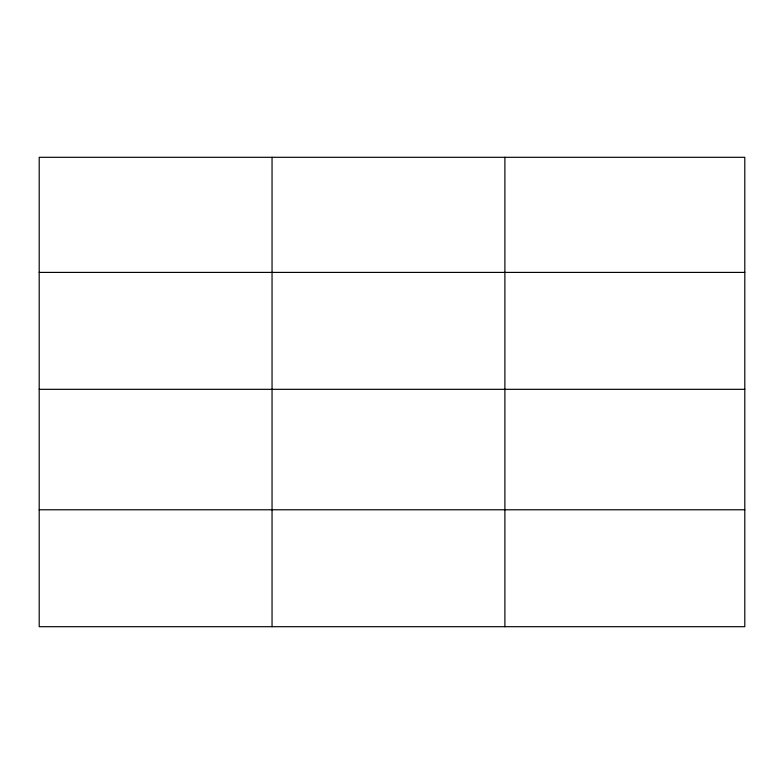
<?xml version="1.0" encoding="UTF-8"?>
<svg xmlns="http://www.w3.org/2000/svg" width="784" height="784" viewBox="0 0 784 784"><rect width="100%" height="100%" fill="white"/><g stroke="black" fill="none" stroke-linecap="round" stroke-linejoin="round"><path stroke-width="1.18" d="M744.8 389.325L744.8 157.3L39.2 157.3L39.2 626.7L744.8 626.7L744.8 389.325L39.2 389.325M39.2 272.411L744.8 272.411M39.2 509.776L744.8 509.776M504.896 157.3L504.896 626.7M272.048 157.3L272.048 626.7"/></g></svg>
